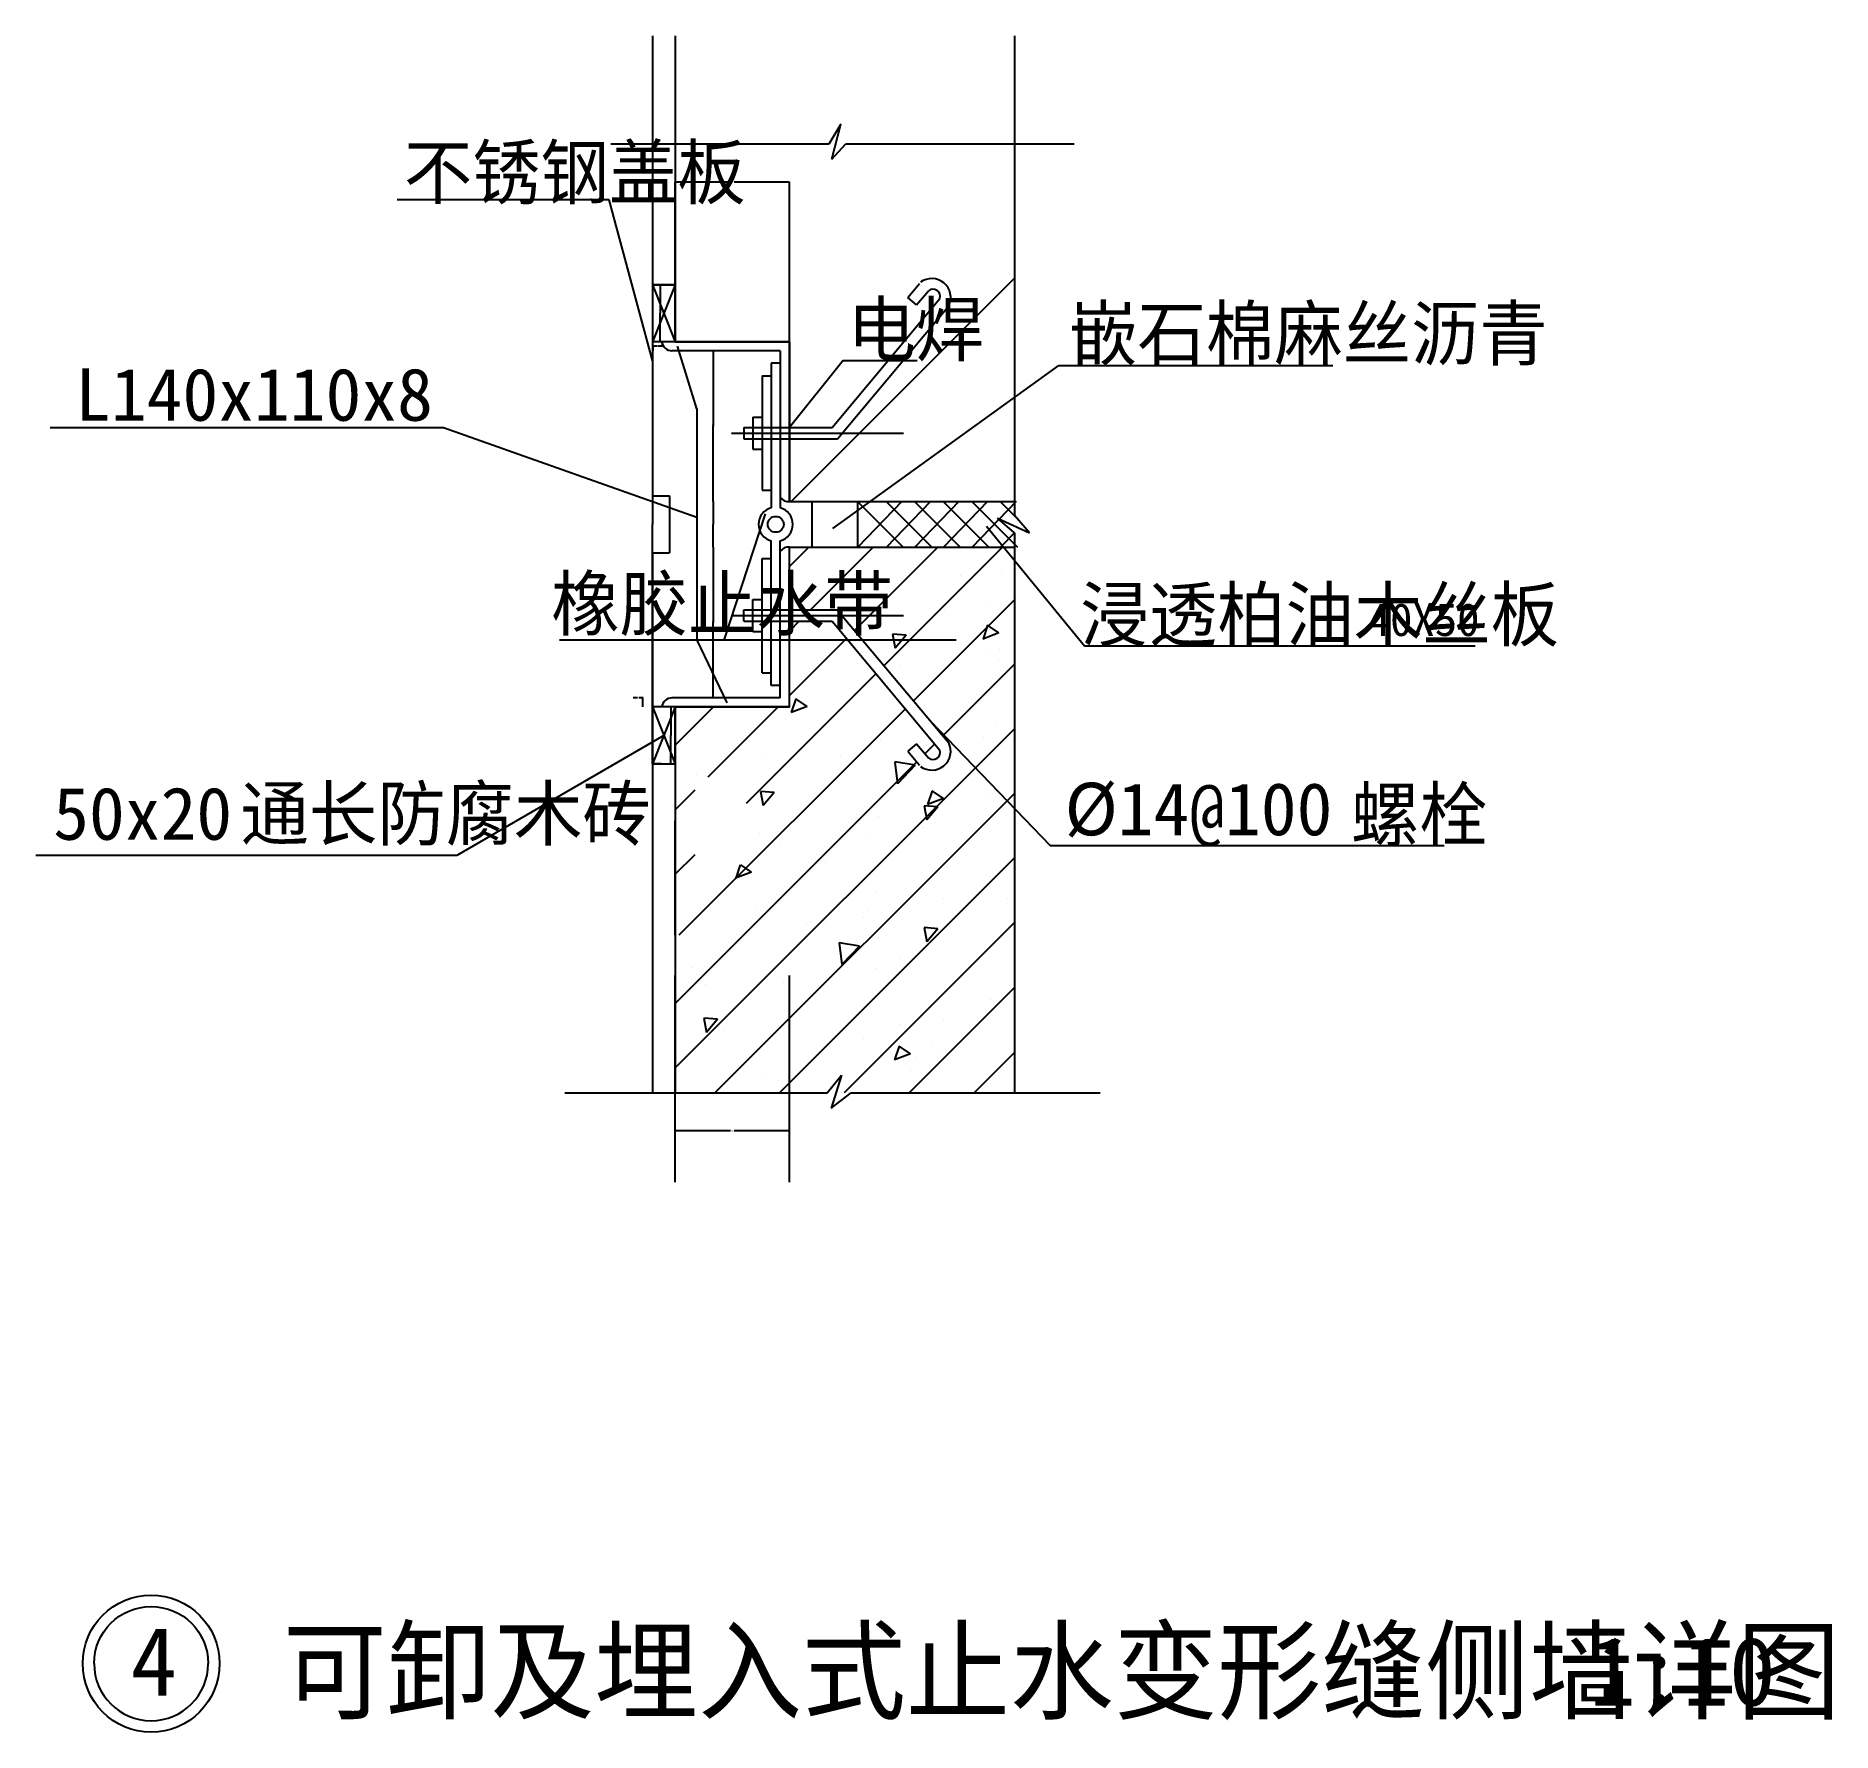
# Model space of a CAD drawing. Header units: metres. Extents: x 860 to 2434, y 2239 to 3726.
import ezdxf

# ---------------------------------------------------------------- set-up
doc = ezdxf.new("R2010")
doc.units = ezdxf.units.M
for name, color, linetype in [('A-DIM', 3, 'Continuous'), ('AD', 7, 'Continuous'), ('AXIS', 8, 'Continuous'), ('DIM', 3, 'Continuous'), ('HATCH', 9, 'Continuous'), ('PUB_DIM', 3, 'Continuous'), ('PUB_TEXT', 7, 'Continuous'), ('TEXT', 7, 'Continuous'), ('WALL', 2, 'Continuous')]:
    doc.layers.add(name, color=color, linetype=linetype)
doc.dimstyles.get("Standard").update_dxf_attribs({"dimtxt": 2.5, "dimasz": 2.5, "dimexe": 1.25, "dimexo": 0.625, "dimtad": 1, "dimcen": 2.5, "dimazin": 3, "dimtfac": 1, "dimtmove": 0, "dimatfit": 3})

# ---------------------------------------------------------------- blocks, each defined once
blk = doc.blocks.new('*D1')
for p, q in [((1420.2, 3137.65), (1420.2, 3037.65)), ((1419.95, 3037.65), (1419.7, 3037.65)), ((1420.2, 2937.65), (1420.2, 3037.65)), ((1420.2, 3037.65), (1420.2, 3037.65)), ((1420.45, 3037.65), (1420.7, 3037.65))]:
    blk.add_line(p, q)
at = {"layer": 'Defpoints'}
for p in [(1420.2, 3137.65), (1420.2, 3037.65), (1420.2, 2937.65)]:
    blk.add_point(p, dxfattribs=at)
at = {"insert": (1420.2, 3038.775), "char_height": 1, "attachment_point": 5}
blk.add_mtext('200', dxfattribs=at)
blk = doc.blocks.new('*D2')
for p, q in [((1468.7, 2766.12), (1419.95, 2766.12)), ((1420.2, 2758.62), (1420.2, 2766.12)), ((1520.45, 2766.12), (1471.7, 2766.12)), ((1520.2, 2758.62), (1520.2, 2766.12))]:
    blk.add_line(p, q)
at = {"layer": 'Defpoints'}
for p in [(1420.2, 2758.62), (1520.2, 2766.12), (1520.2, 2758.62)]:
    blk.add_point(p, dxfattribs=at)
at = {"insert": (1470.2, 2766.12), "char_height": 1, "attachment_point": 5}
blk.add_mtext('100', dxfattribs=at)
blk = doc.blocks.new('*D3')
for p, q in [((1404.36, 3453.65), (1400.61, 3453.65)), ((1400.86, 3449.65), (1400.86, 3453.65)), ((1409.11, 3453.65), (1405.36, 3453.65)), ((1408.86, 3457.65), (1408.86, 3453.65))]:
    blk.add_line(p, q)
at = {"layer": 'Defpoints'}
for p in [(1400.86, 3449.65), (1408.86, 3457.65), (1408.86, 3453.65)]:
    blk.add_point(p, dxfattribs=at)
at = {"insert": (1404.86, 3453.65), "char_height": 1, "attachment_point": 5}
blk.add_mtext('8', dxfattribs=at)
blk = doc.blocks.new('*D4')
for p, q in [((1453.27, 3449.65), (1453.27, 3383.65)), ((1453.02, 3383.65), (1452.77, 3383.65)), ((1453.27, 3317.65), (1453.27, 3383.65)), ((1453.27, 3383.65), (1453.27, 3383.65)), ((1453.52, 3383.65), (1453.77, 3383.65))]:
    blk.add_line(p, q)
at = {"layer": 'Defpoints'}
for p in [(1453.27, 3449.65), (1453.27, 3383.65), (1453.27, 3317.65)]:
    blk.add_point(p, dxfattribs=at)
at = {"insert": (1453.27, 3384.775), "char_height": 1, "attachment_point": 5}
blk.add_mtext('132', dxfattribs=at)
blk = doc.blocks.new('*D5')
for p, q in [((1400.2, 3507.65), (1400.2, 3297.65)), ((1399.95, 3297.65), (1399.7, 3297.65)), ((1400.2, 3087.65), (1400.2, 3297.65)), ((1400.2, 3297.65), (1400.2, 3297.65)), ((1400.45, 3297.65), (1400.7, 3297.65))]:
    blk.add_line(p, q)
at = {"layer": 'Defpoints'}
for p in [(1400.2, 3507.65), (1400.2, 3297.65), (1400.2, 3087.65)]:
    blk.add_point(p, dxfattribs=at)
at = {"insert": (1400.2, 3298.775), "char_height": 1, "attachment_point": 5}
blk.add_mtext('420', dxfattribs=at)
blk = doc.blocks.new('*D6')
for p, q in [((1453.27, 3277.65), (1453.27, 3211.65)), ((1453.02, 3211.65), (1452.77, 3211.65)), ((1453.27, 3145.65), (1453.27, 3211.65)), ((1453.27, 3211.65), (1453.27, 3211.65)), ((1453.52, 3211.65), (1453.77, 3211.65))]:
    blk.add_line(p, q)
at = {"layer": 'Defpoints'}
for p in [(1453.27, 3277.65), (1453.27, 3211.65), (1453.27, 3145.65)]:
    blk.add_point(p, dxfattribs=at)
at = {"insert": (1453.27, 3212.775), "char_height": 1, "attachment_point": 5}
blk.add_mtext('132', dxfattribs=at)
blk = doc.blocks.new('*D7')
for p, q in [((1416.2, 3137.65), (1416.2, 3112.65)), ((1415.95, 3112.65), (1415.7, 3112.65)), ((1416.2, 3087.65), (1416.2, 3112.65)), ((1416.2, 3112.65), (1416.2, 3112.65)), ((1416.45, 3112.65), (1416.7, 3112.65))]:
    blk.add_line(p, q)
at = {"layer": 'Defpoints'}
for p in [(1416.2, 3137.65), (1416.2, 3112.65), (1416.2, 3087.65)]:
    blk.add_point(p, dxfattribs=at)
at = {"insert": (1416.2, 3113.775), "char_height": 1, "attachment_point": 5}
blk.add_mtext('50', dxfattribs=at)
blk = doc.blocks.new('*D8')
for p, q in [((1387.2, 3145.65), (1383.45, 3145.65)), ((1383.7, 3145.65), (1383.7, 3145.65)), ((1391.95, 3145.65), (1388.2, 3145.65)), ((1391.7, 3137.65), (1391.7, 3145.65))]:
    blk.add_line(p, q)
at = {"layer": 'Defpoints'}
for p in [(1383.7, 3145.65), (1391.7, 3145.65), (1391.7, 3137.65)]:
    blk.add_point(p, dxfattribs=at)
at = {"insert": (1387.7, 3145.65), "char_height": 1, "attachment_point": 5}
blk.add_mtext('8', dxfattribs=at)
blk = doc.blocks.new('*D9')
for p, q in [((1453.27, 3317.65), (1453.27, 3297.65)), ((1453.02, 3297.65), (1452.77, 3297.65)), ((1453.27, 3277.65), (1453.27, 3297.65)), ((1453.27, 3297.65), (1453.27, 3297.65)), ((1453.52, 3297.65), (1453.77, 3297.65))]:
    blk.add_line(p, q)
at = {"layer": 'Defpoints'}
for p in [(1453.27, 3317.65), (1453.27, 3297.65), (1453.27, 3277.65)]:
    blk.add_point(p, dxfattribs=at)
at = {"insert": (1453.27, 3298.775), "char_height": 1, "attachment_point": 5}
blk.add_mtext('40', dxfattribs=at)
blk = doc.blocks.new('*D10')
for p, q in [((1407, 3507.65), (1407, 3482.65)), ((1406.75, 3482.65), (1406.5, 3482.65)), ((1407, 3457.65), (1407, 3482.65)), ((1407, 3482.65), (1407, 3482.65)), ((1407.25, 3482.65), (1407.5, 3482.65))]:
    blk.add_line(p, q)
at = {"layer": 'Defpoints'}
for p in [(1407, 3507.65), (1407, 3482.65), (1407, 3457.65)]:
    blk.add_point(p, dxfattribs=at)
at = {"insert": (1407, 3483.775), "char_height": 1, "attachment_point": 5}
blk.add_mtext('50', dxfattribs=at)
blk = doc.blocks.new('*D11')
for p, q in [((1420.2, 3457.65), (1420.2, 3597.8)), ((1420.45, 3597.8), (1468.7, 3597.8)), ((1471.7, 3597.8), (1519.95, 3597.8)), ((1520.2, 3457.65), (1520.2, 3597.8))]:
    blk.add_line(p, q)
at = {"layer": 'Defpoints'}
for p in [(1420.2, 3597.8), (1420.2, 3457.65), (1520.2, 3457.65)]:
    blk.add_point(p, dxfattribs=at)
at = {"insert": (1470.2, 3597.8), "char_height": 1, "attachment_point": 5}
blk.add_mtext('100', dxfattribs=at)

msp = doc.modelspace()

# ---------------------------------------------------------------- hatches: boundary and pattern name
h = msp.add_hatch()
h.set_pattern_fill('ANSI31', scale=100)
h.paths.add_polyline_path([(1512.2, 3449.65), (1512.2, 3382.65), (1520.2, 3382.65), (1520.2, 3457.65), (1408.2, 3457.65, 0.35), (1417.27, 3449.65)])
h.paths.add_polyline_path([(1520.2, 3372.65), (1512.2, 3372.65), (1512.2, 3321.27, 0.28), (1520.2, 3317.65)])
h = msp.add_hatch()
h.set_pattern_fill('ANSI31', scale=100)
h.paths.add_polyline_path([(1520.2, 3212.65), (1512.2, 3212.65), (1512.2, 3145.65), (1417.27, 3145.65, 0.35), (1408.2, 3137.65), (1420.2, 3137.65), (1520.2, 3137.65)])
h.paths.add_polyline_path([(1520.2, 3277.65, 0.28), (1512.2, 3274.03), (1512.2, 3222.65), (1520.2, 3222.65)])
at = {"layer": 'HATCH'}
h = msp.add_hatch(dxfattribs=at)
h.set_pattern_fill('AN31C', scale=200)
h.set_pattern_definition([(45, (0, 0), (-449.01, 449.01), [])])
h.paths.add_polyline_path([(1659.78, 3489.02), (1562.21, 3372.65), (1520.2, 3372.65), (1520.2, 3317.65), (1717.33, 3317.65), (1717.33, 3724.58), (1420.2, 3724.58), (1420.2, 3457.65), (1520.2, 3457.65), (1520.2, 3382.65), (1557.54, 3382.65), (1652.12, 3495.45, 0.74), (1641.96, 3502.36), (1631.58, 3489.97), (1623.91, 3496.4), (1635.09, 3509.73, -0.79)])

# ---------------------------------------------------------------- linework, layer by layer
for p, q in [((1400.2, 3725.65), (1400.2, 3507.65)), ((1565.23, 3648.4), (1554.72, 3630.89)), ((1557.25, 3617.67), (1565.23, 3648.4)), ((1557.25, 3617.67), (1569.29, 3630.89)), ((1469.52, 3377.65), (1620.2, 3377.65)), ((1480.2, 3382.65), (1480.2, 3372.65)), ((1730.47, 3290.15), (1717.33, 3305.32)), ((1702.61, 3303.2), (1730.47, 3290.15)), ((1717.33, 3290.15), (1702.61, 3303.2)), ((1469.52, 3217.65), (1620.2, 3217.65)), ((1400.2, 3087.65), (1400.2, 2799.5)), ((1553.37, 2799.5), (1565.96, 2815.03)), ((1565.96, 2815.03), (1556.86, 2786.05)), ((1556.86, 2786.05), (1574.28, 2799.5))]:
    msp.add_line(p, q)
at = {"layer": 'A-DIM'}
for points in [[(1420.2, 3457.65), (1520.2, 3457.65), (1520.2, 3317.65), (1717.33, 3317.65)], [(1420.2, 3137.65), (1520.2, 3137.65), (1520.2, 3277.65), (1717.33, 3277.65)]]:
    msp.add_lwpolyline(points, dxfattribs=at)
at = {"layer": 'AD'}
for p, q in [((1557.54, 3382.65), (1652.12, 3495.45)), ((1623.91, 3496.4), (1634.3, 3508.78)), ((1631.58, 3489.97), (1623.91, 3496.4)), ((1631.58, 3489.97), (1641.96, 3502.36)), ((1562.21, 3372.65), (1659.78, 3489.02)), ((1480.2, 3382.65), (1557.54, 3382.65)), ((1480.2, 3372.65), (1562.21, 3372.65)), ((1480.2, 3222.65), (1562.86, 3222.65)), ((1480.2, 3212.65), (1480.2, 3222.65)), ((1480.2, 3212.65), (1557.54, 3212.65)), ((1557.54, 3212.65), (1652.12, 3099.85)), ((1561.79, 3223.15), (1659.78, 3106.28)), ((1631.58, 3105.33), (1623.91, 3098.9)), ((1631.58, 3105.33), (1641.96, 3092.94)), ((1623.91, 3098.9), (1634.3, 3086.52))]:
    msp.add_line(p, q, dxfattribs=at)
for centre, radius, start, end in [((1645, 3496.47), 16.55, 333.28, 126.76), ((1645.99, 3497.37), 6.42, 342.6, 128.95), ((1645, 3098.83), 16.55, 233.24, 26.72), ((1645.99, 3097.93), 6.42, 231.05, 17.4)]:
    msp.add_arc(centre, radius, start, end, dxfattribs=at)
at = {"layer": 'AXIS'}
for p, q in [((1400.2, 3507.65), (1420.2, 3507.65)), ((1400.2, 3507.65), (1420.2, 3457.65)), ((1420.2, 3507.65), (1400.2, 3507.65)), ((1420.2, 3507.65), (1400.2, 3457.65)), ((1420.2, 3457.65), (1400.2, 3457.65)), ((1579.93, 3317.65), (1619.93, 3277.65)), ((1618.77, 3317.65), (1580.2, 3277.65)), ((1604.93, 3317.65), (1644.93, 3277.65)), ((1643.77, 3317.65), (1605.2, 3277.65)), ((1629.93, 3317.65), (1669.93, 3277.65)), ((1668.77, 3317.65), (1630.2, 3277.65)), ((1654.93, 3317.65), (1694.93, 3277.65)), ((1693.77, 3317.65), (1655.2, 3277.65)), ((1679.93, 3317.65), (1719.93, 3277.65)), ((1718.77, 3317.65), (1680.2, 3277.65)), ((1704.93, 3317.65), (1717.77, 3304.82)), ((1717.29, 3290.19), (1705.2, 3277.65)), ((1420.2, 2721.12), (1420.2, 2902.17)), ((1520.2, 2721.12), (1520.2, 2902.17))]:
    msp.add_line(p, q, dxfattribs=at)
for points in [[(1420.2, 3137.65), (1400.2, 3137.65), (1400.2, 3087.65), (1420.2, 3087.65), (1420.2, 3137.65), (1400.2, 3087.65)], [(1400.2, 3137.65), (1420.2, 3087.65)]]:
    msp.add_lwpolyline(points, dxfattribs=at)
at = {"layer": 'DIM'}
for p, q in [((1362.33, 3581.94), (1176.69, 3581.94)), ((1400.2, 3441.2), (1362.33, 3581.94)), ((1439.23, 3398.91), (1422.21, 3453.78)), ((1567.31, 3441.1), (1520.2, 3382.65)), ((1558.24, 3294.06), (1756.4, 3436.85)), ((1567.31, 3441.1), (1632.23, 3441.1)), ((1756.4, 3436.85), (1996.42, 3436.85)), ((1439.23, 3398.91), (1439.23, 3196.02)), ((1498.97, 3306.73), (1462.67, 3196.02)), ((1692.89, 3295.96), (1778.63, 3191.25)), ((1666.2, 3196.02), (1318.88, 3196.02)), ((1439.23, 3196.02), (1465.31, 3141.37)), ((1778.63, 3191.25), (2121.15, 3191.25)), ((1643.6, 3125.58), (1748.78, 3016.09)), ((1410.2, 3112.65), (1228.75, 3007.52)), ((1228.75, 3007.52), (860.04, 3007.52)), ((1748.78, 3016.09), (2093.84, 3016.09))]:
    msp.add_line(p, q, dxfattribs=at)
for points in [[(1420.2, 3725.65), (1420.2, 3457.65)], [(1717.33, 3725.65), (1717.33, 3305.32)], [(1717.33, 3290.15), (1717.33, 2799.5)], [(1420.2, 3137.65), (1420.2, 2799.5)]]:
    msp.add_lwpolyline(points, dxfattribs=at)
at = {"layer": 'HATCH'}
for p, q in [((1554.72, 3630.89), (1363.74, 3630.89)), ((1769.57, 3630.89), (1569.29, 3630.89)), ((1537.16, 3277.65), (1520.2, 3260.69)), ((1593.73, 3277.65), (1538.73, 3222.65)), ((1650.3, 3277.65), (1577.3, 3204.65)), ((1706.87, 3277.65), (1603.1, 3173.88)), ((1669.94, 3252.48), (1669.94, 3252.48)), ((1706.32, 3254.49), (1706.32, 3254.49)), ((1543.63, 3235.86), (1543.63, 3235.86)), ((1588.58, 3232.43), (1588.58, 3232.43)), ((1605.3, 3241.69), (1605.3, 3241.69)), ((1717.33, 3231.55), (1628.9, 3143.11)), ((1695.35, 3227.91), (1695.35, 3227.91)), ((1528.73, 3212.65), (1520.2, 3204.12)), ((1655.73, 3222.87), (1655.73, 3222.87)), ((1570.2, 3197.55), (1520.2, 3147.55)), ((1523.99, 3210.07), (1523.99, 3210.07)), ((1539.09, 3202.85), (1539.09, 3202.85)), ((1622.45, 3200.5), (1610.5, 3201.55)), ((1610.56, 3201.55), (1612.88, 3189.01)), ((1622.45, 3200.5), (1612.81, 3189.01)), ((1630.75, 3205.56), (1630.75, 3205.56)), ((1703.78, 3202.5), (1689.78, 3197.13)), ((1693.9, 3209.22), (1689.85, 3197.13)), ((1703.78, 3202.5), (1693.84, 3209.21)), ((1693.07, 3183.57), (1693.07, 3183.57)), ((1703.66, 3178.96), (1703.66, 3178.96)), ((1703.89, 3187.91), (1703.89, 3187.91)), ((1596, 3166.78), (1482.25, 3053.03)), ((1602.87, 3175.11), (1602.87, 3175.11)), ((1617.32, 3173.6), (1617.32, 3173.6)), ((1717.33, 3174.98), (1654.7, 3112.34)), ((1587.02, 3158.94), (1587.02, 3158.94)), ((1453.73, 3137.65), (1420.2, 3104.12)), ((1621.8, 3136.01), (1423.44, 2937.65)), ((1510.3, 3137.65), (1448.66, 3076.01)), ((1535.74, 3138), (1521.74, 3132.62)), ((1525.86, 3144.71), (1521.8, 3132.62)), ((1535.74, 3138), (1525.79, 3144.71)), ((1717.33, 3118.41), (1420.2, 2821.28)), ((1701.46, 3121.33), (1701.46, 3121.33)), ((1485.04, 3107.87), (1485.04, 3107.87)), ((1591.81, 3103.36), (1591.81, 3103.36)), ((1600.44, 3108.53), (1600.44, 3108.53)), ((1647.6, 3105.24), (1638.92, 3096.57)), ((1640.46, 3104.69), (1640.46, 3104.69)), ((1690.53, 3111.28), (1690.53, 3111.28)), ((1631.82, 3089.47), (1420.2, 2877.85)), ((1496.56, 3093.53), (1496.56, 3093.53)), ((1564.71, 3094.72), (1564.71, 3094.72)), ((1630.44, 3086.63), (1612.65, 3089.39)), ((1612.72, 3089.38), (1614.93, 3070.38)), ((1630.44, 3086.63), (1614.86, 3070.39)), ((1698.57, 3098.85), (1698.57, 3098.85)), ((1438.4, 3078.09), (1438.4, 3078.09)), ((1437.25, 3064.59), (1420.2, 3047.55)), ((1717.33, 3061.84), (1454.99, 2799.5)), ((1506.75, 3062.61), (1494.8, 3063.66)), ((1494.86, 3063.66), (1497.17, 3051.12)), ((1506.75, 3062.61), (1497.11, 3051.12)), ((1655.12, 3057.47), (1641.12, 3052.1)), ((1645.24, 3064.19), (1641.18, 3052.1)), ((1655.12, 3057.47), (1645.17, 3064.18)), ((1695.4, 3059.63), (1695.4, 3059.63)), ((1699.03, 3054.75), (1699.03, 3054.75)), ((1578.76, 3039.61), (1578.76, 3039.61)), ((1598.01, 3041.95), (1598.01, 3041.95)), ((1650.2, 3050.06), (1638.25, 3051.11)), ((1638.31, 3051.11), (1640.63, 3038.57)), ((1650.2, 3050.06), (1640.56, 3038.57)), ((1494.13, 3026.95), (1494.13, 3026.95)), ((1509.85, 3028.56), (1509.85, 3028.56)), ((1587.84, 3025.81), (1587.84, 3025.81)), ((1616.61, 3024.05), (1616.61, 3024.05)), ((1637.91, 3032.4), (1637.91, 3032.4)), ((1437.25, 3008.03), (1420.2, 2990.98)), ((1512.1, 3015.84), (1512.1, 3015.84)), ((1487.08, 2992.97), (1473.07, 2987.59)), ((1477.06, 2999.29), (1473.14, 2987.59)), ((1487.08, 2992.97), (1477.7, 2999.29)), ((1717.33, 3005.27), (1511.56, 2799.5)), ((1552.02, 3001.7), (1552.02, 3001.7)), ((1658.78, 2997.19), (1658.78, 2997.19)), ((1595.58, 2975.37), (1595.58, 2975.37)), ((1696.6, 2988.17), (1696.6, 2988.17)), ((1491.7, 2960.38), (1491.7, 2960.38)), ((1588.56, 2959.14), (1588.56, 2959.14)), ((1655.14, 2969.61), (1655.14, 2969.61)), ((1711.61, 2970.15), (1711.61, 2970.15)), ((1535.23, 2946.93), (1535.23, 2946.93)), ((1538.51, 2949.59), (1538.51, 2949.59)), ((1542.95, 2944.79), (1542.95, 2944.79)), ((1551.59, 2949.95), (1551.59, 2949.95)), ((1717.33, 2948.7), (1568.13, 2799.5)), ((1585.3, 2953.52), (1585.3, 2953.52)), ((1650.2, 2943.27), (1638.25, 2944.32)), ((1638.31, 2944.32), (1640.63, 2931.78)), ((1650.2, 2943.27), (1640.56, 2931.78)), ((1581.58, 2928.06), (1563.8, 2930.82)), ((1563.86, 2930.8), (1566.07, 2911.81)), ((1581.58, 2928.06), (1566, 2911.82)), ((1578.76, 2932.81), (1578.76, 2932.81)), ((1598.01, 2935.16), (1598.01, 2935.16)), ((1616.61, 2917.26), (1616.61, 2917.26)), ((1637.91, 2925.61), (1637.91, 2925.61)), ((1435.47, 2909.17), (1435.47, 2909.17)), ((1515.14, 2896.02), (1515.14, 2896.02)), ((1596.29, 2908.7), (1596.29, 2908.7)), ((1446.99, 2894.83), (1446.99, 2894.83)), ((1717.33, 2891.7), (1625.13, 2799.5)), ((1658.78, 2890.4), (1658.78, 2890.4)), ((1696.6, 2881.38), (1696.6, 2881.38)), ((1457.18, 2863.91), (1445.23, 2864.96)), ((1445.29, 2864.96), (1447.6, 2852.42)), ((1457.18, 2863.91), (1447.54, 2852.42)), ((1462.34, 2854.13), (1462.34, 2854.13)), ((1617.9, 2859.18), (1617.9, 2859.18)), ((1655.14, 2862.82), (1655.14, 2862.82)), ((1585.3, 2846.73), (1585.3, 2846.73)), ((1626.34, 2833.77), (1612.33, 2828.39)), ((1616.45, 2840.48), (1612.4, 2828.39)), ((1626.34, 2833.77), (1616.39, 2840.48)), ((1645.14, 2840.91), (1645.14, 2840.91)), ((1650.87, 2833.01), (1650.87, 2833.01)), ((1664.38, 2843.25), (1664.38, 2843.25)), ((1717.33, 2834.7), (1682.13, 2799.5)), ((1626.45, 2819.17), (1626.45, 2819.17)), ((1631.62, 2830.67), (1631.62, 2830.67)), ((1499.68, 2814.84), (1499.68, 2814.84)), ((1510.26, 2810.22), (1510.26, 2810.22)), ((1640.7, 2816.87), (1640.7, 2816.87)), ((1323.44, 2799.5), (1553.37, 2799.5)), ((1574.28, 2799.5), (1792.54, 2799.5))]:
    msp.add_line(p, q, dxfattribs=at)
at = {"layer": 'PUB_DIM'}
for p, q in [((1217.14, 3382.17), (872.58, 3382.17)), ((1439.23, 3303.7), (1217.14, 3382.17))]:
    msp.add_line(p, q, dxfattribs=at)
at = {"layer": 'PUB_TEXT'}
for points in [[(911, 2299.3, -1), (1011, 2299.3, -1)], [(911, 2299.3, 1), (1011, 2299.3, 1)]]:
    msp.add_lwpolyline(points, format="xyb", dxfattribs=at)
msp.add_circle((961, 2299.3), 60, dxfattribs=at)
at = {"layer": 'WALL'}
for p, q in [((1400.2, 3507.65), (1400.2, 3322.65)), ((1400.2, 3507.65), (1420.2, 3507.65)), ((1520.2, 3457.65), (1408.2, 3457.65)), ((1512.2, 3449.65), (1417.27, 3449.65)), ((1512.2, 3449.65), (1512.2, 3321.27)), ((1520.2, 3317.65), (1520.2, 3457.65)), ((1504.2, 3438.85), (1504.2, 3312.11)), ((1512.2, 3438.85), (1504.2, 3438.85)), ((1496.2, 3427.65), (1504.2, 3427.65)), ((1496.2, 3427.65), (1496.2, 3327.65)), ((1488.2, 3391.65), (1496.2, 3391.65)), ((1488.2, 3391.65), (1488.2, 3363.65)), ((1488.2, 3363.65), (1496.2, 3363.65)), ((1400.2, 3322.65), (1415.2, 3322.65)), ((1415.2, 3322.65), (1415.2, 3272.65)), ((1496.2, 3327.65), (1504.2, 3327.65)), ((1512.2, 3321.27), (1512.2, 3312.11)), ((1520.2, 3317.65), (1717.33, 3317.65)), ((1540.2, 3277.65), (1540.2, 3317.65)), ((1580.2, 3277.65), (1580.2, 3317.65)), ((1504.2, 3156.45), (1504.2, 3283.19)), ((1512.2, 3274.03), (1512.2, 3283.19)), ((1512.2, 3145.65), (1512.2, 3274.03)), ((1520.2, 3277.65), (1717.33, 3277.65)), ((1520.2, 3137.65), (1520.2, 3277.65)), ((1400.2, 3272.65), (1400.2, 3087.65)), ((1400.2, 3272.65), (1415.2, 3272.65)), ((1496.2, 3167.65), (1496.2, 3267.65)), ((1496.2, 3267.65), (1504.2, 3267.65)), ((1488.2, 3231.65), (1496.2, 3231.65)), ((1488.2, 3203.65), (1488.2, 3231.65)), ((1488.2, 3203.65), (1496.2, 3203.65)), ((1496.2, 3167.65), (1504.2, 3167.65)), ((1512.2, 3156.45), (1504.2, 3156.45)), ((1520.2, 3137.65), (1408.2, 3137.65)), ((1512.2, 3145.65), (1417.27, 3145.65)), ((1400.2, 3087.65), (1420.2, 3087.65)), ((1408.2, 3087.65), (1400.2, 3087.65))]:
    msp.add_line(p, q, dxfattribs=at)
msp.add_circle((1508.2, 3297.65), 7, dxfattribs=at)
for centre, radius, start, end in [((1417.7, 3459.28), 9.64, 189.73, 267.46), ((1519.21, 3326.12), 8.52, 214.65, 276.66), ((1508.2, 3297.65), 15, 105.47, 254.53), ((1508.2, 3297.65), 15, 285.47, 74.53), ((1519.21, 3269.18), 8.52, 83.34, 145.35), ((1417.7, 3136.02), 9.64, 92.54, 170.27)]:
    msp.add_arc(centre, radius, start, end, dxfattribs=at)

# ---------------------------------------------------------------- texts
at = {"layer": 'PUB_TEXT'}
for s, height, p in [('40X50', 28.8, (2026.9, 3199.77)), ('4', 60, (942.98, 2271.24))]:
    msp.add_text(s, height=height, dxfattribs=at).set_placement(p)
at = {"layer": 'TEXT'}
for s, height, p in [('不锈钢盖板', 46.08, (1182.41, 3583.15)), ('电焊', 46.08, (1571.03, 3445.64)), ('嵌石棉麻丝沥青', 46.08, (1765.3, 3441.89)), ('L140x110x8', 46.08, (894.38, 3388.41)), ('橡胶止水带', 46.08, (1311.48, 3205.11)), ('浸透柏油木丝板', 46.08, (1775.2, 3195.66)), ('通长防腐木砖', 46.08, (1039.3, 3021.23)), ('%%c14@100', 46.08, (1761.35, 3025.19)), ('螺栓', 46.08, (2012.14, 3020.31)), ('50x20', 46.08, (875.19, 3021.23)), ('可卸及埋入式止水变形缝侧墙详图', 70, (1076.31, 2257.93)), ('1:10', 60, (2221.06, 2262.51))]:
    msp.add_text(s, height=height, dxfattribs=at).set_placement(p)

# ---------------------------------------------------------------- dimensions: what is measured, and where the dimension line sits
for base, p1, p2, text, picture, middle in [((1420.2, 3597.8), (1420.2, 3457.65), (1520.2, 3457.65), '100', '*D11', (1470.2, 3597.8)), ((1400.2, 3297.65), (1400.2, 3087.65), (1400.2, 3507.65), '420', '*D5', (1400.2, 3298.775)), ((1407, 3482.65), (1407, 3507.65), (1407, 3457.65), '50', '*D10', (1407, 3483.775)), ((1408.86, 3453.65), (1408.86, 3457.65), (1400.86, 3449.65), '8', '*D3', (1404.86, 3453.65)), ((1453.27, 3383.65), (1453.27, 3317.65), (1453.27, 3449.65), '132', '*D4', (1453.27, 3384.775)), ((1453.27, 3297.65), (1453.27, 3277.65), (1453.27, 3317.65), '40', '*D9', (1453.27, 3298.775)), ((1453.27, 3211.65), (1453.27, 3145.65), (1453.27, 3277.65), '132', '*D6', (1453.27, 3212.775)), ((1391.7, 3145.65), (1391.7, 3137.65), (1383.7, 3145.65), '8', '*D8', (1387.7, 3145.65)), ((1416.2, 3112.65), (1416.2, 3087.65), (1416.2, 3137.65), '50', '*D7', (1416.2, 3113.775)), ((1420.2, 3037.65), (1420.2, 3137.65), (1420.2, 2937.65), '200', '*D1', (1420.2, 3038.775)), ((1520.2, 2766.12), (1520.2, 2758.62), (1420.2, 2758.62), '100', '*D2', (1470.2, 2766.12))]:
    dim = msp.add_linear_dim(base=base, p1=p1, p2=p2, text=text, dimstyle='Standard')
    dim.commit()
    dim.dimension.update_dxf_attribs({"geometry": picture, "text_midpoint": middle})

doc.saveas('drawing.dxf')
